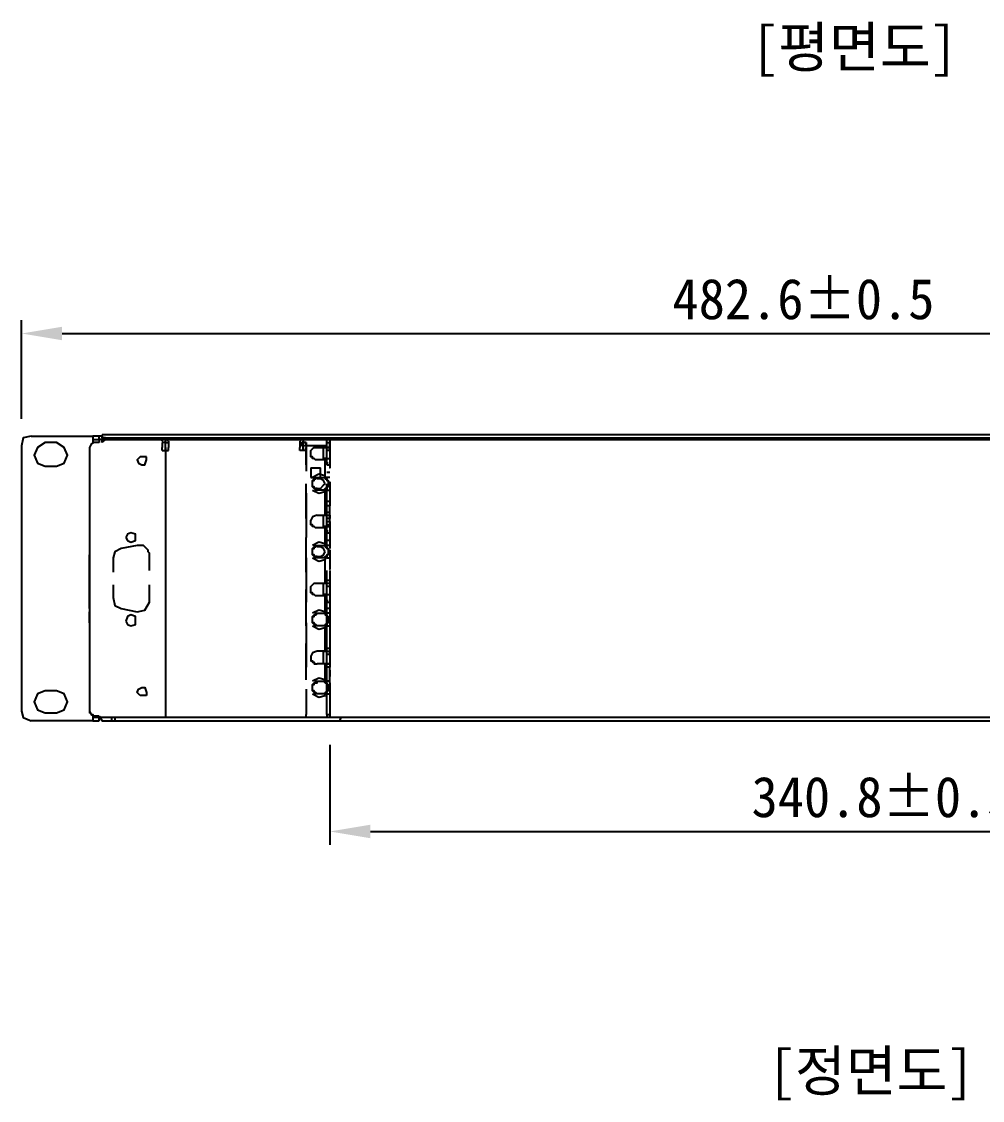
# Model space of a CAD drawing. Header units: millimetres. Extents: x 929 to 1725, y 58 to 532.
# Drawn here: x 1442.4 to 1513.5, y 304.9 to 384.8 of the extents above; entities that cross this region are included whole.
import ezdxf
from ezdxf.enums import TextEntityAlignment as Align

# ---------------------------------------------------------------- set-up
doc = ezdxf.new("R2010")
doc.units = ezdxf.units.MM
doc.header["$MEASUREMENT"] = 0
doc.header["$PDSIZE"] = -10
doc.layers.get('Defpoints').update_dxf_attribs({"linetype": 'CONTINUOUS'})
doc.layers.add('TI-TEXT', color=3, linetype='CONTINUOUS')
doc.layers.add('TT-WIRE-EQPM', color=6, linetype='CONTINUOUS')
doc.styles.add('굴림체', font='GulimChe.ttf')
doc.dimstyles.new('NEW', dxfattribs={"dimtxt": 3, "dimasz": 3, "dimexe": 1, "dimexo": 2, "dimgap": 1, "dimtad": 1, "dimdec": 4, "dimzin": 0, "dimdsep": 46, "dimtxsty": '굴림체', "dimcen": 0.09, "dimclrd": 1, "dimclre": 1, "dimadec": 0, "dimazin": 0, "dimtfac": 1, "dimtdec": 4, "dimtofl": 0, "dimtmove": 2, "dimatfit": 3, "dimfxl": 0, "dimtolj": 1, "dimtzin": 0, "dimarcsym": 0})

# ---------------------------------------------------------------- blocks, each defined once
blk = doc.blocks.new('*D1')
at = {"layer": 'Defpoints', "color": 0, "linetype": 'ByBlock', "ltscale": 5}
for p in [(1558.174, 361.73), (1442.42, 353.42), (1558.174, 353.42)]:
    blk.add_point(p, dxfattribs=at)
at = {"layer": 'TI-TEXT', "color": 1, "linetype": 'ByBlock', "lineweight": -2, "ltscale": 5}
for p, q in [((1442.42, 355.42), (1442.42, 362.73)), ((1558.174, 355.42), (1558.174, 362.73)), ((1445.42, 361.73), (1555.174, 361.73))]:
    blk.add_line(p, q, dxfattribs=at)
at = {"layer": 'TI-TEXT', "color": 1, "linetype": 'ByBlock', "ltscale": 5}
for points in [[(1445.42, 362.23), (1445.42, 361.23), (1442.42, 361.73)], [(1555.174, 362.23), (1555.174, 361.23), (1558.174, 361.73)]]:
    blk.add_solid(points, dxfattribs=at)
at = {"layer": 'TI-TEXT', "color": 0, "linetype": 'ByBlock', "ltscale": 5, "insert": (1500.297, 364.267), "char_height": 3, "attachment_point": 5, "style": '굴림체'}
blk.add_mtext('\\A1;482.6%%P0.5', dxfattribs=at)
blk = doc.blocks.new('*D2')
at = {"layer": 'Defpoints', "color": 0, "linetype": 'ByBlock', "ltscale": 5}
for p in [(1465.243, 333.288), (1547.055, 333.288), (1547.055, 324.861)]:
    blk.add_point(p, dxfattribs=at)
at = {"layer": 'TI-TEXT', "color": 1, "linetype": 'ByBlock', "lineweight": -2, "ltscale": 5}
for p, q in [((1465.243, 331.288), (1465.243, 323.861)), ((1547.055, 331.288), (1547.055, 323.861)), ((1468.243, 324.861), (1544.055, 324.861))]:
    blk.add_line(p, q, dxfattribs=at)
at = {"layer": 'TI-TEXT', "color": 1, "linetype": 'ByBlock', "ltscale": 5}
for points in [[(1468.243, 325.361), (1468.243, 324.361), (1465.243, 324.861)], [(1544.055, 325.361), (1544.055, 324.361), (1547.055, 324.861)]]:
    blk.add_solid(points, dxfattribs=at)
at = {"layer": 'TI-TEXT', "color": 0, "linetype": 'ByBlock', "ltscale": 5, "insert": (1506.149, 327.399), "char_height": 3, "attachment_point": 5, "style": '굴림체'}
blk.add_mtext('\\A1;340.8%%P0.3', dxfattribs=at)

msp = doc.modelspace()

# ---------------------------------------------------------------- linework, layer by layer
at = {"layer": 'TT-WIRE-EQPM', "linetype": 'Continuous'}
for points in [[(1443.12246, 354.12182), (1442.53725, 354.00478), (1442.42021, 353.41957)], [(1443.12246, 354.12182), (1447.68708, 354.12182)], [(1447.68708, 354.12182), (1447.68708, 353.88774)], [(1448.15525, 354.12182), (1447.68708, 354.12182)], [(1447.68708, 353.88774), (1447.68708, 353.65365)], [(1447.68708, 353.88774), (1448.15525, 353.88774)], [(1448.15525, 353.88774), (1448.15525, 354.12182)], [(1448.38933, 354.12182), (1448.15525, 354.12182)], [(1448.15525, 353.88774), (1448.15525, 353.65365)], [(1448.38933, 353.88774), (1448.15525, 353.88774)], [(1448.38933, 354.00478), (1448.38933, 354.23886)], [(1448.62342, 354.23886), (1448.38933, 354.23886)], [(1448.38933, 354.12182), (1448.38933, 353.88774)], [(1448.38933, 354.00478), (1552.20524, 354.00478)], [(1448.38933, 354.00478), (1448.38933, 353.7707)], [(1448.62342, 354.00478), (1448.38933, 353.7707)], [(1448.62342, 354.00478), (1448.38933, 354.00478)], [(1448.62342, 353.88774), (1448.38933, 353.65365)], [(1448.38933, 353.65365), (1448.38933, 353.88774)], [(1466.53078, 354.23886), (1448.62342, 354.23886)], [(1448.62342, 353.88774), (1551.97116, 353.88774)], [(1450.61312, 353.88774), (1450.61312, 354.00478)], [(1451.08129, 354.00478), (1451.08129, 353.88774)], [(1452.83691, 353.7707), (1452.83691, 354.00478)], [(1453.30508, 353.7707), (1453.071, 354.00478)], [(1453.071, 354.00478), (1453.071, 353.7707)], [(1463.25362, 354.00478), (1463.01954, 353.7707)], [(1463.25362, 354.00478), (1463.25362, 353.7707)], [(1465.00924, 353.41957), (1465.00924, 353.88774)], [(1465.24333, 353.88774), (1465.24333, 353.41957)], [(1544.71458, 354.23886), (1466.53078, 354.23886)], [(1442.42021, 353.41957), (1442.42021, 333.75658)], [(1444.17584, 353.65365), (1443.59063, 353.30253), (1443.35654, 352.71732), (1443.59063, 352.13211), (1444.17584, 351.89803)], [(1444.99513, 353.65365), (1444.17584, 353.65365)], [(1444.99513, 351.89803), (1445.58034, 352.13211), (1445.81442, 352.71732), (1445.58034, 353.30253), (1444.99513, 353.65365)], [(1447.80413, 353.65365), (1447.57004, 353.53661), (1447.453, 353.30253)], [(1447.453, 353.30253), (1447.453, 333.75658)], [(1448.15525, 353.65365), (1447.80413, 353.65365)], [(1452.83691, 353.65365), (1452.83691, 353.30253)], [(1453.071, 353.65365), (1452.83691, 353.65365)], [(1452.83691, 353.06845), (1452.83691, 353.06845), (1452.83691, 353.06845), (1452.83691, 353.06845), (1452.83691, 353.06845), (1452.83691, 353.06845), (1452.83691, 353.18549), (1452.83691, 353.18549), (1452.83691, 353.18549), (1452.83691, 353.30253), (1452.83691, 353.30253)], [(1452.83691, 353.06845), (1452.83691, 353.06845), (1452.83691, 353.06845), (1452.83691, 353.06845), (1452.83691, 353.06845), (1452.83691, 353.06845), (1452.83691, 353.06845), (1452.83691, 353.06845), (1452.83691, 353.06845), (1452.83691, 353.06845), (1452.83691, 353.06845), (1452.83691, 353.06845), (1452.83691, 353.18549), (1452.83691, 353.18549), (1452.83691, 353.18549), (1452.83691, 353.18549), (1452.83691, 353.18549), (1452.83691, 353.18549), (1452.83691, 353.30253), (1452.83691, 353.30253), (1452.83691, 353.30253)], [(1452.83691, 353.06845), (1453.071, 353.06845)], [(1453.071, 353.30253), (1453.071, 353.7707)], [(1453.071, 353.65365), (1453.30508, 353.65365)], [(1453.071, 353.30253), (1453.071, 353.30253), (1453.071, 353.18549), (1453.071, 353.18549), (1453.071, 353.18549), (1453.071, 353.06845), (1453.071, 353.06845), (1453.071, 353.06845), (1453.071, 353.06845), (1453.071, 353.06845), (1453.071, 353.06845)], [(1453.071, 353.06845), (1453.071, 353.30253)], [(1453.071, 353.06845), (1453.30508, 353.06845)], [(1453.071, 353.06845), (1453.071, 333.28841)], [(1453.30508, 353.7707), (1453.30508, 353.30253)], [(1453.30508, 353.06845), (1453.30508, 353.30253)], [(1463.01954, 353.7707), (1463.01954, 353.30253)], [(1463.01954, 353.65365), (1463.25362, 353.65365)], [(1463.01954, 353.06845), (1463.01954, 353.30253)], [(1463.25362, 353.06845), (1463.01954, 353.06845)], [(1463.13658, 353.41957), (1463.13658, 353.65365)], [(1463.13658, 353.65365), (1463.4877, 353.65365)], [(1465.00924, 353.41957), (1463.13658, 353.41957)], [(1463.25362, 353.30253), (1463.25362, 353.7707)], [(1463.4877, 353.65365), (1463.25362, 353.65365)], [(1463.25362, 353.30253), (1463.25362, 353.30253), (1463.25362, 353.30253), (1463.25362, 353.18549), (1463.25362, 353.18549), (1463.25362, 353.18549), (1463.25362, 353.18549), (1463.25362, 353.18549), (1463.25362, 353.18549), (1463.25362, 353.06845), (1463.25362, 353.06845), (1463.25362, 353.06845), (1463.25362, 353.06845), (1463.25362, 353.06845), (1463.25362, 353.06845), (1463.25362, 353.06845), (1463.25362, 353.06845), (1463.25362, 353.06845), (1463.25362, 353.06845), (1463.25362, 353.06845), (1463.25362, 353.06845)], [(1463.25362, 353.06845), (1463.25362, 353.30253)], [(1463.4877, 353.06845), (1463.25362, 353.06845)], [(1463.4877, 353.41957), (1463.4877, 353.65365)], [(1463.4877, 353.65365), (1463.4877, 353.30253)], [(1463.4877, 353.41957), (1463.4877, 353.06845)], [(1463.4877, 352.01507), (1463.4877, 353.30253)], [(1463.4877, 353.30253), (1463.4877, 353.30253), (1463.4877, 353.30253), (1463.4877, 353.18549), (1463.4877, 353.18549), (1463.4877, 353.18549), (1463.4877, 353.18549), (1463.4877, 353.18549), (1463.4877, 353.18549), (1463.4877, 353.06845), (1463.4877, 353.06845), (1463.4877, 353.06845), (1463.4877, 353.06845), (1463.4877, 353.06845), (1463.4877, 353.06845), (1463.4877, 353.06845), (1463.4877, 353.06845), (1463.4877, 353.06845), (1463.4877, 353.06845), (1463.4877, 353.06845), (1463.4877, 353.06845)], [(1463.4877, 353.06845), (1463.4877, 351.54691)], [(1463.83883, 352.9514), (1463.83883, 352.9514), (1463.83883, 353.06845), (1463.83883, 353.06845), (1463.95587, 353.18549), (1463.95587, 353.18549), (1464.07291, 353.30253), (1464.07291, 353.30253), (1464.18995, 353.30253), (1464.18995, 353.30253), (1464.30699, 353.30253)], [(1464.30699, 353.30253), (1465.00924, 353.30253)], [(1464.77516, 353.30253), (1465.00924, 353.30253)], [(1464.77516, 352.48324), (1464.77516, 353.30253)], [(1465.00924, 353.65365), (1465.24333, 353.65365)], [(1465.00924, 352.01507), (1465.00924, 353.41957)], [(1465.24333, 353.30253), (1465.00924, 353.30253)], [(1465.00924, 353.30253), (1465.24333, 353.30253)], [(1465.24333, 353.06845), (1465.00924, 353.06845)], [(1465.24333, 353.06845), (1465.24333, 353.06845), (1465.24333, 353.06845), (1465.24333, 353.06845), (1465.24333, 353.06845), (1465.24333, 353.06845), (1465.24333, 353.06845), (1465.24333, 353.06845), (1465.24333, 353.06845), (1465.24333, 353.06845), (1465.24333, 353.06845), (1465.24333, 353.18549), (1465.24333, 353.18549), (1465.24333, 353.18549), (1465.24333, 353.18549), (1465.24333, 353.18549), (1465.24333, 353.18549), (1465.24333, 353.18549), (1465.24333, 353.18549), (1465.24333, 353.18549), (1465.24333, 353.18549), (1465.24333, 353.18549), (1465.24333, 353.18549), (1465.24333, 353.18549), (1465.24333, 353.18549), (1465.24333, 353.18549), (1465.24333, 353.30253), (1465.24333, 353.30253), (1465.24333, 353.30253), (1465.24333, 353.30253), (1465.24333, 353.30253), (1465.24333, 353.30253), (1465.24333, 353.30253), (1465.24333, 353.30253), (1465.24333, 353.30253), (1465.24333, 353.41957), (1465.24333, 353.41957), (1465.24333, 353.41957), (1465.24333, 353.41957), (1465.24333, 353.41957), (1465.24333, 353.41957), (1465.24333, 353.41957), (1465.24333, 353.41957), (1465.24333, 353.53661), (1465.24333, 353.53661), (1465.24333, 353.53661), (1465.24333, 353.53661), (1465.24333, 353.53661), (1465.24333, 353.53661), (1465.24333, 353.53661), (1465.24333, 353.65365)], [(1465.24333, 353.41957), (1465.24333, 352.01507)], [(1451.19833, 352.60028), (1450.96425, 352.3662), (1451.08129, 352.13211), (1451.31537, 352.01507)], [(1451.6665, 352.60028), (1451.19833, 352.60028)], [(1451.31537, 352.01507), (1451.54946, 352.01507), (1451.6665, 352.3662)], [(1451.6665, 352.3662), (1451.6665, 352.60028)], [(1463.83883, 352.83436), (1463.83883, 352.9514)], [(1464.30699, 352.3662), (1464.18995, 352.3662), (1464.18995, 352.3662), (1464.07291, 352.48324), (1464.07291, 352.48324), (1463.95587, 352.48324), (1463.95587, 352.60028), (1463.83883, 352.60028), (1463.83883, 352.71732), (1463.83883, 352.71732), (1463.83883, 352.83436)], [(1465.00924, 352.3662), (1464.30699, 352.3662)], [(1465.00924, 352.48324), (1464.77516, 352.48324)], [(1464.8922, 351.19578), (1464.8922, 352.3662)], [(1465.00924, 352.48324), (1465.24333, 352.48324)], [(1444.17584, 351.89803), (1444.99513, 351.89803)], [(1463.83883, 351.78099), (1463.83883, 351.07874)], [(1463.83883, 351.78099), (1464.54108, 351.78099)], [(1464.54108, 351.07874), (1464.54108, 351.78099)], [(1465.12628, 352.13211), (1465.00924, 352.13211)], [(1465.00924, 352.01507), (1465.24333, 352.01507)], [(1465.24333, 352.01507), (1465.24333, 352.01507), (1465.24333, 351.89803), (1465.24333, 351.89803), (1465.24333, 351.89803), (1465.24333, 351.89803), (1465.24333, 351.89803), (1465.24333, 351.89803), (1465.24333, 351.78099), (1465.24333, 351.78099), (1465.24333, 351.78099)], [(1463.83883, 351.07874), (1464.54108, 351.07874)], [(1464.8922, 351.19578), (1464.42403, 351.31282), (1463.95587, 351.07874)], [(1464.42403, 350.14241), (1464.30699, 350.14241), (1464.30699, 350.14241), (1464.18995, 350.14241), (1464.07291, 350.25945), (1464.07291, 350.25945), (1463.95587, 350.37649), (1463.95587, 350.37649), (1463.95587, 350.49353), (1463.95587, 350.49353), (1463.95587, 350.61057), (1463.95587, 350.72761), (1463.95587, 350.72761), (1463.95587, 350.84466), (1463.95587, 350.84466), (1464.07291, 350.9617), (1464.07291, 350.9617), (1464.18995, 351.07874), (1464.30699, 351.07874), (1464.30699, 351.07874), (1464.42403, 351.07874)], [(1464.42403, 350.14241), (1464.30699, 350.14241), (1464.30699, 350.25945), (1464.18995, 350.25945), (1464.18995, 350.25945), (1464.07291, 350.25945), (1464.07291, 350.37649), (1463.95587, 350.37649), (1463.95587, 350.49353), (1463.95587, 350.61057), (1463.95587, 350.61057), (1463.95587, 350.72761), (1463.95587, 350.72761), (1463.95587, 350.84466), (1464.07291, 350.84466), (1464.07291, 350.9617), (1464.18995, 350.9617), (1464.18995, 350.9617), (1464.30699, 351.07874), (1464.30699, 351.07874), (1464.42403, 351.07874)], [(1464.8922, 350.61057), (1464.77516, 350.84466), (1464.54108, 350.9617), (1464.30699, 350.9617)], [(1464.42403, 351.07874), (1465.00924, 351.07874)], [(1464.54108, 351.07874), (1464.65812, 351.07874)], [(1464.65812, 351.07874), (1464.77516, 351.07874), (1464.8922, 351.07874), (1464.8922, 350.9617), (1465.00924, 350.9617), (1465.00924, 350.9617), (1465.00924, 350.84466), (1465.12628, 350.84466), (1465.12628, 350.72761), (1465.12628, 350.72761), (1465.12628, 350.61057), (1465.12628, 350.61057), (1465.12628, 350.49353), (1465.12628, 350.37649), (1465.00924, 350.37649), (1465.00924, 350.25945), (1465.00924, 350.25945), (1464.8922, 350.25945), (1464.8922, 350.25945), (1464.77516, 350.14241), (1464.65812, 350.14241)], [(1465.00924, 350.9617), (1465.00924, 350.9617), (1465.00924, 350.9617), (1465.00924, 351.07874), (1465.00924, 351.07874), (1464.8922, 351.07874), (1464.8922, 351.07874), (1464.8922, 351.19578), (1464.8922, 351.19578), (1464.8922, 351.19578), (1464.8922, 351.19578)], [(1465.24333, 351.42986), (1465.00924, 351.42986)], [(1465.24333, 351.07874), (1465.00924, 351.07874)], [(1465.24333, 350.72761), (1465.24333, 350.72761), (1465.24333, 350.72761), (1465.24333, 350.72761), (1465.24333, 350.61057), (1465.24333, 350.61057), (1465.24333, 350.61057), (1465.24333, 350.61057), (1465.24333, 350.61057), (1465.24333, 350.61057), (1465.24333, 350.61057), (1465.24333, 350.61057), (1465.24333, 350.61057), (1465.24333, 350.49353), (1465.24333, 350.49353), (1465.24333, 350.49353), (1465.24333, 350.49353), (1465.24333, 350.49353), (1465.24333, 350.49353), (1465.24333, 350.49353), (1465.24333, 350.37649), (1465.24333, 350.37649), (1465.24333, 350.37649), (1465.24333, 350.37649), (1465.24333, 350.37649), (1465.24333, 350.25945), (1465.24333, 350.25945), (1465.24333, 350.25945), (1465.24333, 350.25945), (1465.24333, 350.25945), (1465.24333, 350.14241), (1465.24333, 350.14241), (1465.24333, 350.14241), (1465.24333, 350.14241), (1465.24333, 350.14241), (1465.24333, 350.02536), (1465.24333, 350.02536), (1465.24333, 350.02536), (1465.24333, 350.02536), (1465.24333, 350.02536), (1465.24333, 349.90832), (1465.24333, 349.90832), (1465.24333, 349.90832), (1465.24333, 349.90832), (1465.24333, 349.90832), (1465.24333, 349.79128), (1465.24333, 349.79128), (1465.24333, 349.79128), (1465.24333, 349.79128), (1465.24333, 349.79128), (1465.24333, 349.67424), (1465.24333, 349.67424), (1465.24333, 349.67424), (1465.24333, 349.67424), (1465.24333, 349.67424), (1465.24333, 349.5572), (1465.24333, 349.5572), (1465.24333, 349.5572), (1465.24333, 349.5572), (1465.24333, 349.5572), (1465.24333, 349.5572), (1465.24333, 349.5572), (1465.24333, 349.44016), (1465.24333, 349.44016), (1465.24333, 349.44016), (1465.24333, 349.44016), (1465.24333, 349.44016), (1465.24333, 349.44016), (1465.24333, 349.44016), (1465.24333, 349.44016), (1465.24333, 349.32311), (1465.24333, 349.32311), (1465.24333, 349.32311), (1465.24333, 349.32311), (1465.24333, 349.32311), (1465.24333, 349.32311), (1465.24333, 349.32311), (1465.24333, 349.32311), (1465.24333, 349.32311), (1465.24333, 349.32311), (1465.24333, 349.32311)], [(1463.4877, 349.32311), (1463.4877, 350.61057)], [(1463.4877, 349.90832), (1463.4877, 348.26974)], [(1463.95587, 350.14241), (1464.42403, 349.90832), (1464.8922, 350.02536)], [(1464.30699, 350.25945), (1464.54108, 350.25945), (1464.77516, 350.49353), (1464.8922, 350.61057)], [(1464.65812, 350.14241), (1464.42403, 350.14241)], [(1465.00924, 350.14241), (1464.42403, 350.14241)], [(1465.00924, 350.25945), (1465.00924, 350.25945), (1465.00924, 350.25945), (1465.00924, 350.25945), (1465.00924, 350.14241), (1464.8922, 350.14241), (1464.8922, 350.14241), (1464.8922, 350.14241), (1464.8922, 350.02536), (1464.8922, 350.02536), (1464.8922, 350.02536)], [(1464.8922, 348.26974), (1464.8922, 350.02536)], [(1465.00924, 349.32311), (1465.00924, 350.61057)], [(1465.00924, 350.14241), (1465.24333, 350.14241)], [(1465.24333, 350.61057), (1465.24333, 349.32311)], [(1463.4877, 348.03566), (1463.4877, 349.32311)], [(1465.00924, 348.97199), (1465.00924, 349.32311)], [(1465.00924, 349.32311), (1465.24333, 349.32311)], [(1465.00924, 347.56749), (1465.00924, 349.32311)], [(1465.24333, 349.32311), (1465.24333, 348.97199)], [(1463.4877, 348.26974), (1463.4877, 346.63116)], [(1464.30699, 348.26974), (1463.95587, 348.1527), (1463.83883, 347.91862)], [(1464.30699, 348.26974), (1465.00924, 348.26974)], [(1464.77516, 348.26974), (1465.00924, 348.26974)], [(1464.77516, 347.45045), (1464.77516, 348.26974)], [(1465.24333, 348.97199), (1465.00924, 348.97199)], [(1465.00924, 348.50382), (1465.24333, 348.50382)], [(1465.00924, 348.26974), (1465.24333, 348.26974)], [(1465.24333, 347.80157), (1465.24333, 348.97199)], [(1465.24333, 348.26974), (1465.24333, 348.26974), (1465.24333, 348.1527), (1465.24333, 348.1527), (1465.24333, 348.1527), (1465.24333, 348.1527), (1465.24333, 348.1527), (1465.24333, 348.03566), (1465.24333, 348.03566), (1465.24333, 348.03566), (1465.24333, 348.03566)], [(1463.83883, 347.80157), (1463.83883, 347.91862)], [(1464.30699, 347.33341), (1464.18995, 347.33341), (1464.18995, 347.33341), (1464.07291, 347.45045), (1464.07291, 347.45045), (1463.95587, 347.45045), (1463.95587, 347.56749), (1463.83883, 347.56749), (1463.83883, 347.68453), (1463.83883, 347.68453), (1463.83883, 347.80157)], [(1465.24333, 348.03566), (1465.00924, 348.03566)], [(1465.00924, 347.56749), (1465.00924, 347.80157)], [(1465.00924, 347.80157), (1465.24333, 347.80157)], [(1465.24333, 347.56749), (1465.00924, 347.56749)], [(1465.00924, 345.81187), (1465.00924, 347.56749)], [(1465.24333, 347.80157), (1465.24333, 347.56749)], [(1465.24333, 347.56749), (1465.24333, 345.81187)], [(1450.84721, 346.63116), (1450.84721, 346.86524), (1450.49608, 346.98228), (1450.262, 346.86524), (1450.14496, 346.63116)], [(1465.00924, 347.33341), (1464.30699, 347.33341)], [(1465.00924, 347.45045), (1464.77516, 347.45045)], [(1464.8922, 346.16299), (1464.8922, 347.33341)], [(1465.00924, 347.45045), (1465.24333, 347.45045)], [(1465.12628, 347.09932), (1465.00924, 347.09932)], [(1465.00924, 346.98228), (1465.24333, 346.98228)], [(1465.24333, 346.98228), (1465.24333, 346.86524), (1465.24333, 346.86524), (1465.24333, 346.86524), (1465.24333, 346.86524), (1465.24333, 346.86524), (1465.24333, 346.86524), (1465.24333, 346.86524), (1465.24333, 346.7482), (1465.24333, 346.7482), (1465.24333, 346.7482)], [(1450.96425, 346.04595), (1449.79383, 345.81187)], [(1450.14496, 346.63116), (1450.262, 346.39707), (1450.49608, 346.28003), (1450.84721, 346.39707), (1450.84721, 346.63116)], [(1451.90058, 345.22666), (1451.90058, 345.3437), (1451.90058, 345.46074), (1451.78354, 345.57778), (1451.78354, 345.69482), (1451.6665, 345.81187), (1451.54946, 345.92891), (1451.43242, 346.04595), (1451.31537, 346.04595), (1451.19833, 346.04595), (1451.08129, 346.04595), (1451.08129, 346.04595), (1451.08129, 346.04595), (1451.08129, 346.04595), (1450.96425, 346.04595), (1450.96425, 346.04595), (1450.96425, 346.04595), (1450.96425, 346.04595), (1450.96425, 346.04595), (1450.96425, 346.04595), (1450.96425, 346.04595)], [(1463.4877, 345.3437), (1463.4877, 346.63116)], [(1464.8922, 346.16299), (1464.42403, 346.28003), (1463.95587, 346.04595)], [(1464.42403, 345.10962), (1464.30699, 345.10962), (1464.30699, 345.10962), (1464.18995, 345.10962), (1464.07291, 345.22666), (1464.07291, 345.22666), (1463.95587, 345.3437), (1463.95587, 345.3437), (1463.95587, 345.46074), (1463.95587, 345.46074), (1463.95587, 345.57778), (1463.95587, 345.69482), (1463.95587, 345.69482), (1463.95587, 345.81187), (1463.95587, 345.81187), (1464.07291, 345.92891), (1464.07291, 345.92891), (1464.18995, 346.04595), (1464.30699, 346.04595), (1464.30699, 346.04595), (1464.42403, 346.04595)], [(1464.42403, 345.10962), (1464.30699, 345.10962), (1464.30699, 345.22666), (1464.18995, 345.22666), (1464.18995, 345.22666), (1464.07291, 345.22666), (1464.07291, 345.3437), (1463.95587, 345.3437), (1463.95587, 345.46074), (1463.95587, 345.57778), (1463.95587, 345.57778), (1463.95587, 345.69482), (1463.95587, 345.69482), (1463.95587, 345.81187), (1464.07291, 345.81187), (1464.07291, 345.92891), (1464.18995, 345.92891), (1464.18995, 345.92891), (1464.30699, 346.04595), (1464.30699, 346.04595), (1464.42403, 346.04595)], [(1464.8922, 345.57778), (1464.77516, 345.81187), (1464.54108, 345.92891), (1464.30699, 345.92891)], [(1464.42403, 346.04595), (1464.65812, 346.04595)], [(1464.42403, 346.04595), (1465.00924, 346.04595)], [(1464.65812, 346.04595), (1464.77516, 346.04595), (1464.8922, 346.04595), (1464.8922, 345.92891), (1465.00924, 345.92891), (1465.00924, 345.92891), (1465.00924, 345.81187), (1465.12628, 345.81187), (1465.12628, 345.69482), (1465.12628, 345.69482), (1465.12628, 345.57778), (1465.12628, 345.57778), (1465.12628, 345.46074), (1465.12628, 345.3437), (1465.00924, 345.3437), (1465.00924, 345.22666), (1465.00924, 345.22666), (1464.8922, 345.22666), (1464.8922, 345.22666), (1464.77516, 345.10962), (1464.65812, 345.10962)], [(1465.00924, 345.92891), (1465.00924, 345.92891), (1465.00924, 345.92891), (1465.00924, 346.04595), (1465.00924, 346.04595), (1464.8922, 346.04595), (1464.8922, 346.04595), (1464.8922, 346.04595), (1464.8922, 346.16299), (1464.8922, 346.16299), (1464.8922, 346.16299)], [(1465.24333, 346.39707), (1465.00924, 346.39707)], [(1465.24333, 346.04595), (1465.00924, 346.04595)], [(1447.453, 344.75849), (1447.453, 345.3437)], [(1449.79383, 345.81187), (1449.32567, 345.57778), (1449.20863, 345.10962)], [(1449.20863, 345.10962), (1449.20863, 344.05624)], [(1451.90058, 344.17328), (1451.90058, 345.22666)], [(1463.4877, 344.05624), (1463.4877, 345.3437)], [(1463.4877, 345.10962), (1463.4877, 343.47103)], [(1463.95587, 345.10962), (1464.42403, 344.87553), (1464.8922, 344.99258)], [(1464.30699, 345.22666), (1464.54108, 345.22666), (1464.77516, 345.3437), (1464.8922, 345.57778)], [(1464.65812, 345.10962), (1464.42403, 345.10962)], [(1465.00924, 345.10962), (1464.42403, 345.10962)], [(1465.00924, 345.22666), (1465.00924, 345.22666), (1465.00924, 345.22666), (1465.00924, 345.22666), (1465.00924, 345.10962), (1464.8922, 345.10962), (1464.8922, 345.10962), (1464.8922, 345.10962), (1464.8922, 344.99258), (1464.8922, 344.99258), (1464.8922, 344.99258)], [(1465.00924, 345.10962), (1465.24333, 345.10962)], [(1465.24333, 345.69482), (1465.24333, 345.69482), (1465.24333, 345.69482), (1465.24333, 345.69482), (1465.24333, 345.69482), (1465.24333, 345.69482), (1465.24333, 345.69482), (1465.24333, 345.57778), (1465.24333, 345.57778), (1465.24333, 345.57778), (1465.24333, 345.57778), (1465.24333, 345.57778), (1465.24333, 345.57778), (1465.24333, 345.57778), (1465.24333, 345.57778), (1465.24333, 345.57778), (1465.24333, 345.57778), (1465.24333, 345.57778), (1465.24333, 345.46074), (1465.24333, 345.46074), (1465.24333, 345.46074), (1465.24333, 345.46074), (1465.24333, 345.46074), (1465.24333, 345.46074), (1465.24333, 345.3437), (1465.24333, 345.3437), (1465.24333, 345.3437), (1465.24333, 345.3437), (1465.24333, 345.3437), (1465.24333, 345.3437), (1465.24333, 345.22666), (1465.24333, 345.22666), (1465.24333, 345.22666), (1465.24333, 345.22666), (1465.24333, 345.22666), (1465.24333, 345.10962), (1465.24333, 345.10962), (1465.24333, 345.10962), (1465.24333, 345.10962), (1465.24333, 345.10962), (1465.24333, 344.99258), (1465.24333, 344.99258), (1465.24333, 344.99258), (1465.24333, 344.99258), (1465.24333, 344.99258), (1465.24333, 344.87553), (1465.24333, 344.87553), (1465.24333, 344.87553), (1465.24333, 344.87553), (1465.24333, 344.87553), (1465.24333, 344.75849), (1465.24333, 344.75849), (1465.24333, 344.75849), (1465.24333, 344.75849), (1465.24333, 344.75849), (1465.24333, 344.64145), (1465.24333, 344.64145), (1465.24333, 344.64145), (1465.24333, 344.64145), (1465.24333, 344.64145), (1465.24333, 344.52441), (1465.24333, 344.52441), (1465.24333, 344.52441), (1465.24333, 344.52441), (1465.24333, 344.52441), (1465.24333, 344.52441), (1465.24333, 344.52441), (1465.24333, 344.40737), (1465.24333, 344.40737), (1465.24333, 344.40737), (1465.24333, 344.40737), (1465.24333, 344.40737), (1465.24333, 344.40737), (1465.24333, 344.40737), (1465.24333, 344.40737), (1465.24333, 344.29033), (1465.24333, 344.29033), (1465.24333, 344.29033), (1465.24333, 344.29033), (1465.24333, 344.29033), (1465.24333, 344.29033)], [(1447.453, 342.06653), (1447.453, 344.75849)], [(1464.8922, 343.23695), (1464.8922, 344.99258)], [(1463.4877, 343.47103), (1463.4877, 341.83245)], [(1465.00924, 342.41766), (1465.00924, 344.17328)], [(1465.00924, 343.47103), (1465.24333, 343.47103)], [(1465.24333, 344.17328), (1465.24333, 342.41766)], [(1449.20863, 343.11991), (1449.20863, 342.18358)], [(1451.90058, 341.94949), (1451.90058, 343.11991)], [(1463.4877, 341.36429), (1463.4877, 342.76878)], [(1463.83883, 342.88583), (1463.83883, 342.88583), (1463.83883, 343.00287), (1463.83883, 343.00287), (1463.95587, 343.11991), (1463.95587, 343.11991), (1464.07291, 343.23695), (1464.07291, 343.23695), (1464.18995, 343.23695), (1464.18995, 343.23695), (1464.30699, 343.23695)], [(1463.83883, 342.76878), (1463.83883, 342.88583)], [(1464.30699, 342.30062), (1464.18995, 342.30062), (1464.18995, 342.30062), (1464.07291, 342.41766), (1464.07291, 342.41766), (1463.95587, 342.41766), (1463.95587, 342.5347), (1463.83883, 342.5347), (1463.83883, 342.65174), (1463.83883, 342.65174), (1463.83883, 342.76878)], [(1464.30699, 343.23695), (1465.00924, 343.23695)], [(1464.77516, 343.23695), (1465.00924, 343.23695)], [(1464.77516, 342.41766), (1464.77516, 343.23695)], [(1465.00924, 343.23695), (1465.24333, 343.23695)], [(1465.24333, 343.00287), (1465.00924, 343.00287)], [(1465.24333, 343.23695), (1465.24333, 343.23695), (1465.24333, 343.11991), (1465.24333, 343.11991), (1465.24333, 343.11991), (1465.24333, 343.11991), (1465.24333, 343.11991), (1465.24333, 343.00287), (1465.24333, 343.00287), (1465.24333, 343.00287), (1465.24333, 343.00287)], [(1447.453, 341.36429), (1447.453, 342.06653)], [(1449.20863, 342.18358), (1449.32567, 341.59837), (1449.79383, 341.36429)], [(1450.96425, 341.1302), (1451.54946, 341.24724), (1451.90058, 341.83245), (1451.90058, 341.94949)], [(1465.00924, 342.30062), (1464.30699, 342.30062)], [(1465.00924, 342.41766), (1464.77516, 342.41766)], [(1464.8922, 341.1302), (1464.8922, 342.30062)], [(1465.00924, 342.41766), (1465.24333, 342.41766)], [(1465.00924, 340.66204), (1465.00924, 342.41766)], [(1465.12628, 341.94949), (1465.00924, 341.94949)], [(1465.24333, 342.41766), (1465.24333, 340.66204)], [(1447.453, 341.01316), (1447.453, 341.1302)], [(1449.79383, 341.36429), (1450.96425, 341.1302)], [(1463.4877, 340.07683), (1463.4877, 341.36429)], [(1464.8922, 341.1302), (1464.42403, 341.24724), (1463.95587, 341.01316)], [(1465.00924, 340.89612), (1465.00924, 340.89612), (1465.00924, 340.89612), (1465.00924, 340.89612), (1465.00924, 341.01316), (1464.8922, 341.01316), (1464.8922, 341.01316), (1464.8922, 341.01316), (1464.8922, 341.1302), (1464.8922, 341.1302), (1464.8922, 341.1302)], [(1465.00924, 341.83245), (1465.24333, 341.83245)], [(1465.24333, 341.36429), (1465.00924, 341.36429)], [(1465.24333, 341.83245), (1465.24333, 341.83245), (1465.24333, 341.83245), (1465.24333, 341.83245), (1465.24333, 341.83245), (1465.24333, 341.83245), (1465.24333, 341.83245), (1465.24333, 341.83245), (1465.24333, 341.71541), (1465.24333, 341.71541), (1465.24333, 341.71541)], [(1465.24333, 341.71541), (1465.24333, 341.1302)], [(1447.453, 340.89612), (1447.453, 341.01316)], [(1447.453, 340.77908), (1447.453, 340.89612)], [(1447.453, 340.42795), (1447.453, 340.77908)], [(1447.453, 340.31091), (1447.453, 340.42795)], [(1450.84721, 340.42795), (1450.84721, 340.77908), (1450.49608, 340.89612), (1450.262, 340.77908), (1450.14496, 340.42795)], [(1450.14496, 340.42795), (1450.262, 340.19387), (1450.49608, 340.07683), (1450.84721, 340.19387), (1450.84721, 340.42795)], [(1463.4877, 340.31091), (1463.4877, 338.67233)], [(1464.42403, 340.07683), (1464.30699, 340.07683), (1464.30699, 340.07683), (1464.18995, 340.07683), (1464.07291, 340.19387), (1464.07291, 340.19387), (1463.95587, 340.31091), (1463.95587, 340.31091), (1463.95587, 340.42795), (1463.95587, 340.42795), (1463.95587, 340.54499), (1463.95587, 340.66204), (1463.95587, 340.66204), (1463.95587, 340.77908), (1463.95587, 340.77908), (1464.07291, 340.89612), (1464.07291, 340.89612), (1464.18995, 341.01316), (1464.30699, 341.01316), (1464.30699, 341.01316), (1464.42403, 341.01316)], [(1464.42403, 340.07683), (1464.30699, 340.07683), (1464.30699, 340.07683), (1464.18995, 340.19387), (1464.18995, 340.19387), (1464.07291, 340.19387), (1464.07291, 340.31091), (1463.95587, 340.31091), (1463.95587, 340.42795), (1463.95587, 340.42795), (1463.95587, 340.54499), (1463.95587, 340.66204), (1463.95587, 340.66204), (1463.95587, 340.77908), (1464.07291, 340.77908), (1464.07291, 340.89612), (1464.18995, 340.89612), (1464.18995, 340.89612), (1464.30699, 341.01316), (1464.30699, 341.01316), (1464.42403, 341.01316)], [(1464.42403, 341.01316), (1464.65812, 341.01316)], [(1464.42403, 341.01316), (1465.00924, 341.01316)], [(1464.65812, 341.01316), (1464.77516, 341.01316), (1464.8922, 341.01316), (1464.8922, 340.89612), (1465.00924, 340.89612), (1465.00924, 340.89612), (1465.00924, 340.77908), (1465.12628, 340.77908), (1465.12628, 340.66204), (1465.12628, 340.66204), (1465.12628, 340.54499), (1465.12628, 340.42795), (1465.12628, 340.42795), (1465.12628, 340.31091), (1465.00924, 340.31091), (1465.00924, 340.19387), (1465.00924, 340.19387), (1464.8922, 340.19387), (1464.8922, 340.07683), (1464.77516, 340.07683), (1464.65812, 340.07683)], [(1465.24333, 341.01316), (1465.00924, 341.01316)], [(1465.00924, 337.26783), (1465.00924, 340.66204)], [(1465.24333, 340.66204), (1465.24333, 337.26783)], [(1463.95587, 340.07683), (1464.42403, 339.84274), (1464.8922, 339.95979)], [(1464.65812, 340.07683), (1464.42403, 340.07683)], [(1465.00924, 340.07683), (1464.42403, 340.07683)], [(1465.00924, 340.19387), (1465.00924, 340.19387), (1465.00924, 340.19387), (1465.00924, 340.07683), (1465.00924, 340.07683), (1464.8922, 340.07683), (1464.8922, 340.07683), (1464.8922, 339.95979), (1464.8922, 339.95979), (1464.8922, 339.95979), (1464.8922, 339.95979)], [(1464.8922, 338.20416), (1464.8922, 339.95979)], [(1465.00924, 340.07683), (1465.24333, 340.07683)], [(1463.4877, 337.50191), (1463.4877, 338.78937)], [(1463.4877, 338.67233), (1463.4877, 337.03375)], [(1464.30699, 338.20416), (1463.95587, 338.08712), (1463.83883, 337.85304)], [(1465.00924, 338.20416), (1464.30699, 338.20416)], [(1464.77516, 338.20416), (1465.00924, 338.20416)], [(1464.77516, 337.26783), (1464.77516, 338.20416)], [(1465.00924, 338.43824), (1465.24333, 338.43824)], [(1465.00924, 338.20416), (1465.24333, 338.20416)], [(1465.24333, 337.97008), (1465.00924, 337.97008)], [(1465.24333, 337.97008), (1465.24333, 337.97008), (1465.24333, 337.97008), (1465.24333, 337.97008), (1465.24333, 337.97008), (1465.24333, 338.08712), (1465.24333, 338.08712), (1465.24333, 338.08712), (1465.24333, 338.08712), (1465.24333, 338.20416), (1465.24333, 338.20416)], [(1463.4877, 336.09741), (1463.4877, 337.50191)], [(1463.83883, 337.85304), (1463.83883, 337.736)], [(1463.83883, 337.736), (1463.83883, 337.61895), (1463.83883, 337.61895), (1463.83883, 337.50191), (1463.95587, 337.50191), (1463.95587, 337.38487), (1464.07291, 337.38487), (1464.07291, 337.26783), (1464.18995, 337.26783), (1464.18995, 337.26783), (1464.30699, 337.26783)], [(1465.00924, 337.26783), (1464.30699, 337.26783)], [(1465.00924, 337.26783), (1464.77516, 337.26783)], [(1464.8922, 336.09741), (1464.8922, 337.26783)], [(1465.24333, 337.26783), (1465.00924, 337.26783)], [(1465.00924, 337.26783), (1465.24333, 337.26783)], [(1465.00924, 337.03375), (1465.00924, 337.26783)], [(1465.00924, 337.26783), (1465.24333, 337.26783)], [(1465.00924, 335.5122), (1465.00924, 337.26783)], [(1465.24333, 337.26783), (1465.24333, 337.03375)], [(1465.24333, 337.03375), (1465.00924, 337.03375)], [(1465.24333, 335.86333), (1465.24333, 337.03375)], [(1465.24333, 336.68262), (1465.24333, 336.68262), (1465.24333, 336.68262), (1465.24333, 336.79966), (1465.24333, 336.79966), (1465.24333, 336.79966), (1465.24333, 336.79966), (1465.24333, 336.79966), (1465.24333, 336.79966), (1465.24333, 336.79966), (1465.24333, 336.79966)], [(1465.24333, 336.79966), (1465.24333, 336.79966), (1465.24333, 336.79966), (1465.24333, 336.79966), (1465.24333, 336.79966), (1465.24333, 336.79966), (1465.24333, 336.79966), (1465.24333, 336.79966), (1465.24333, 336.79966), (1465.24333, 336.79966), (1465.24333, 336.79966), (1465.24333, 336.79966), (1465.24333, 336.79966), (1465.24333, 336.79966), (1465.24333, 336.79966), (1465.24333, 336.79966), (1465.24333, 336.79966), (1465.24333, 336.79966), (1465.24333, 336.79966), (1465.24333, 336.79966), (1465.24333, 336.79966), (1465.24333, 336.68262), (1465.24333, 336.68262), (1465.24333, 336.68262), (1465.24333, 336.68262), (1465.24333, 336.68262), (1465.24333, 336.68262), (1465.24333, 336.68262), (1465.24333, 336.68262), (1465.24333, 336.68262), (1465.24333, 336.56558), (1465.24333, 336.56558), (1465.24333, 336.56558), (1465.24333, 336.56558), (1465.24333, 336.56558), (1465.24333, 336.56558), (1465.24333, 336.56558), (1465.24333, 336.56558), (1465.24333, 336.44854), (1465.24333, 336.44854), (1465.24333, 336.44854), (1465.24333, 336.44854), (1465.24333, 336.44854), (1465.24333, 336.44854), (1465.24333, 336.44854), (1465.24333, 336.44854), (1465.24333, 336.44854), (1465.24333, 336.44854), (1465.24333, 336.3315), (1465.24333, 336.3315), (1465.24333, 336.3315)], [(1451.19833, 334.927), (1450.96425, 335.16108), (1451.08129, 335.39516), (1451.31537, 335.5122)], [(1451.31537, 335.5122), (1451.54946, 335.5122), (1451.6665, 335.16108)], [(1464.8922, 336.09741), (1464.42403, 336.21445), (1463.95587, 335.98037)], [(1464.42403, 335.04404), (1464.30699, 335.04404), (1464.30699, 335.04404), (1464.18995, 335.04404), (1464.07291, 335.16108), (1464.07291, 335.16108), (1463.95587, 335.27812), (1463.95587, 335.27812), (1463.95587, 335.39516), (1463.95587, 335.39516), (1463.95587, 335.5122), (1463.95587, 335.5122), (1463.95587, 335.62925), (1463.95587, 335.74629), (1463.95587, 335.74629), (1464.07291, 335.86333), (1464.07291, 335.86333), (1464.18995, 335.98037), (1464.30699, 335.98037), (1464.30699, 335.98037), (1464.42403, 335.98037)], [(1464.42403, 335.04404), (1464.30699, 335.04404), (1464.30699, 335.04404), (1464.18995, 335.16108), (1464.18995, 335.16108), (1464.07291, 335.16108), (1464.07291, 335.27812), (1463.95587, 335.27812), (1463.95587, 335.39516), (1463.95587, 335.39516), (1463.95587, 335.5122), (1463.95587, 335.5122), (1463.95587, 335.62925), (1463.95587, 335.74629), (1464.07291, 335.74629), (1464.07291, 335.86333), (1464.18995, 335.86333), (1464.18995, 335.86333), (1464.30699, 335.86333), (1464.30699, 335.98037), (1464.42403, 335.98037)], [(1464.42403, 335.98037), (1464.65812, 335.98037)], [(1464.42403, 335.98037), (1465.00924, 335.98037)], [(1464.65812, 335.98037), (1464.77516, 335.98037), (1464.8922, 335.86333), (1464.8922, 335.86333), (1465.00924, 335.86333), (1465.00924, 335.86333), (1465.00924, 335.74629), (1465.12628, 335.74629), (1465.12628, 335.62925), (1465.12628, 335.5122), (1465.12628, 335.5122), (1465.12628, 335.39516), (1465.12628, 335.39516), (1465.12628, 335.27812), (1465.00924, 335.27812), (1465.00924, 335.16108), (1465.00924, 335.16108), (1464.8922, 335.16108), (1464.8922, 335.04404), (1464.77516, 335.04404), (1464.65812, 335.04404)], [(1465.00924, 335.86333), (1465.00924, 335.86333), (1465.00924, 335.86333), (1465.00924, 335.86333), (1465.00924, 335.98037), (1464.8922, 335.98037), (1464.8922, 335.98037), (1464.8922, 335.98037), (1464.8922, 336.09741), (1464.8922, 336.09741), (1464.8922, 336.09741)], [(1465.24333, 335.98037), (1465.00924, 335.98037)], [(1465.00924, 333.5225), (1465.00924, 335.5122)], [(1465.24333, 335.86333), (1465.24333, 335.5122)], [(1465.24333, 335.5122), (1465.24333, 333.5225)], [(1444.17584, 335.27812), (1443.59063, 335.04404), (1443.35654, 334.45883), (1443.59063, 333.87362), (1444.17584, 333.63954)], [(1444.99513, 335.27812), (1444.17584, 335.27812)], [(1444.99513, 333.63954), (1445.58034, 333.87362), (1445.81442, 334.45883), (1445.58034, 335.04404), (1444.99513, 335.27812)], [(1451.6665, 334.927), (1451.19833, 334.927)], [(1451.6665, 335.16108), (1451.6665, 334.927)], [(1463.4877, 335.39516), (1463.4877, 333.87362)], [(1463.95587, 335.04404), (1464.42403, 334.80995), (1464.8922, 334.927)], [(1464.65812, 335.04404), (1464.42403, 335.04404)], [(1465.00924, 335.04404), (1464.42403, 335.04404)], [(1464.8922, 334.927), (1464.8922, 334.927), (1464.8922, 334.927), (1464.8922, 334.927), (1464.8922, 335.04404), (1464.8922, 335.04404), (1465.00924, 335.04404), (1465.00924, 335.04404), (1465.00924, 335.16108), (1465.00924, 335.16108), (1465.00924, 335.16108)], [(1465.00924, 335.04404), (1465.24333, 335.04404)], [(1442.42021, 333.75658), (1442.53725, 333.28841), (1443.12246, 333.05433)], [(1444.17584, 333.63954), (1444.99513, 333.63954)], [(1447.453, 333.75658), (1447.453, 333.75658), (1447.453, 333.75658), (1447.453, 333.75658), (1447.453, 333.75658), (1447.453, 333.63954), (1447.453, 333.63954), (1447.453, 333.63954), (1447.453, 333.63954), (1447.453, 333.63954), (1447.453, 333.63954)], [(1447.453, 333.75658), (1447.57004, 333.5225), (1447.80413, 333.40546)], [(1447.57004, 333.5225), (1447.57004, 333.5225), (1447.57004, 333.5225), (1447.57004, 333.5225), (1447.57004, 333.5225), (1447.57004, 333.5225), (1447.57004, 333.5225), (1447.68708, 333.5225), (1447.68708, 333.40546), (1447.68708, 333.40546), (1447.68708, 333.40546), (1447.68708, 333.40546), (1447.68708, 333.40546), (1447.68708, 333.40546), (1447.68708, 333.40546), (1447.68708, 333.40546), (1447.80413, 333.40546), (1447.80413, 333.40546), (1447.80413, 333.40546), (1447.80413, 333.40546), (1447.80413, 333.40546)], [(1447.68708, 333.5225), (1447.68708, 333.40546)], [(1447.68708, 333.40546), (1447.68708, 333.28841)], [(1447.68708, 333.28841), (1447.68708, 333.05433)], [(1448.15525, 333.28841), (1447.68708, 333.28841)], [(1448.15525, 333.40546), (1447.80413, 333.40546)], [(1448.15525, 333.05433), (1448.15525, 333.40546)], [(1448.15525, 333.40546), (1448.38933, 333.05433)], [(1552.20524, 333.28841), (1448.27229, 333.28841)], [(1449.09158, 333.05433), (1449.09158, 333.28841)], [(1449.32567, 333.28841), (1449.32567, 333.05433)], [(1450.73017, 333.28841), (1449.32567, 333.28841)], [(1453.53916, 333.28841), (1452.13467, 333.28841)], [(1454.94366, 333.28841), (1453.53916, 333.28841)], [(1457.8697, 333.28841), (1456.34816, 333.28841)], [(1459.2742, 333.28841), (1457.8697, 333.28841)], [(1462.0832, 333.28841), (1460.6787, 333.28841)], [(1463.4877, 333.87362), (1463.4877, 333.5225)], [(1463.4877, 333.28841), (1463.4877, 333.5225)], [(1465.00924, 333.5225), (1465.24333, 333.5225)], [(1465.00924, 333.5225), (1465.00924, 333.28841)], [(1465.24333, 333.5225), (1465.24333, 333.28841)], [(1466.06262, 333.28841), (1465.94558, 333.05433)], [(1447.68708, 333.05433), (1443.12246, 333.05433)], [(1447.68708, 333.05433), (1448.15525, 333.05433)], [(1448.38933, 333.05433), (1552.20524, 333.05433)]]:
    msp.add_lwpolyline(points, dxfattribs=at)

# ---------------------------------------------------------------- texts
at = {"layer": 'TI-TEXT', "style": '굴림체'}
for s, p in [('[평면도]', (1504.06788, 382.94132)), ('[정면도]', (1505.31123, 307.14665))]:
    msp.add_text(s, height=3, dxfattribs=at).set_placement(p, align=Align.MIDDLE_CENTER)

# ---------------------------------------------------------------- dimensions: what is measured, and where the dimension line sits
at = {"layer": 'TI-TEXT', "linetype": 'ByBlock', "ltscale": 5}
for base, p1, p2, text, picture, middle in [((1558.17437, 361.72953), (1442.42021, 353.41957), (1558.17437, 353.41957), '482.6%%P0.5', '*D1', (1500.29729, 364.26742)), ((1547.05541, 324.86142), (1465.24333, 333.28841), (1547.05541, 333.28841), '340.8%%P0.3', '*D2', (1506.14937, 327.39932))]:
    dim = msp.add_linear_dim(base=base, p1=p1, p2=p2, text=text, dimstyle='NEW', dxfattribs=at)
    dim.commit()
    dim.dimension.update_dxf_attribs({"geometry": picture, "text_midpoint": middle})

doc.saveas('drawing.dxf')
